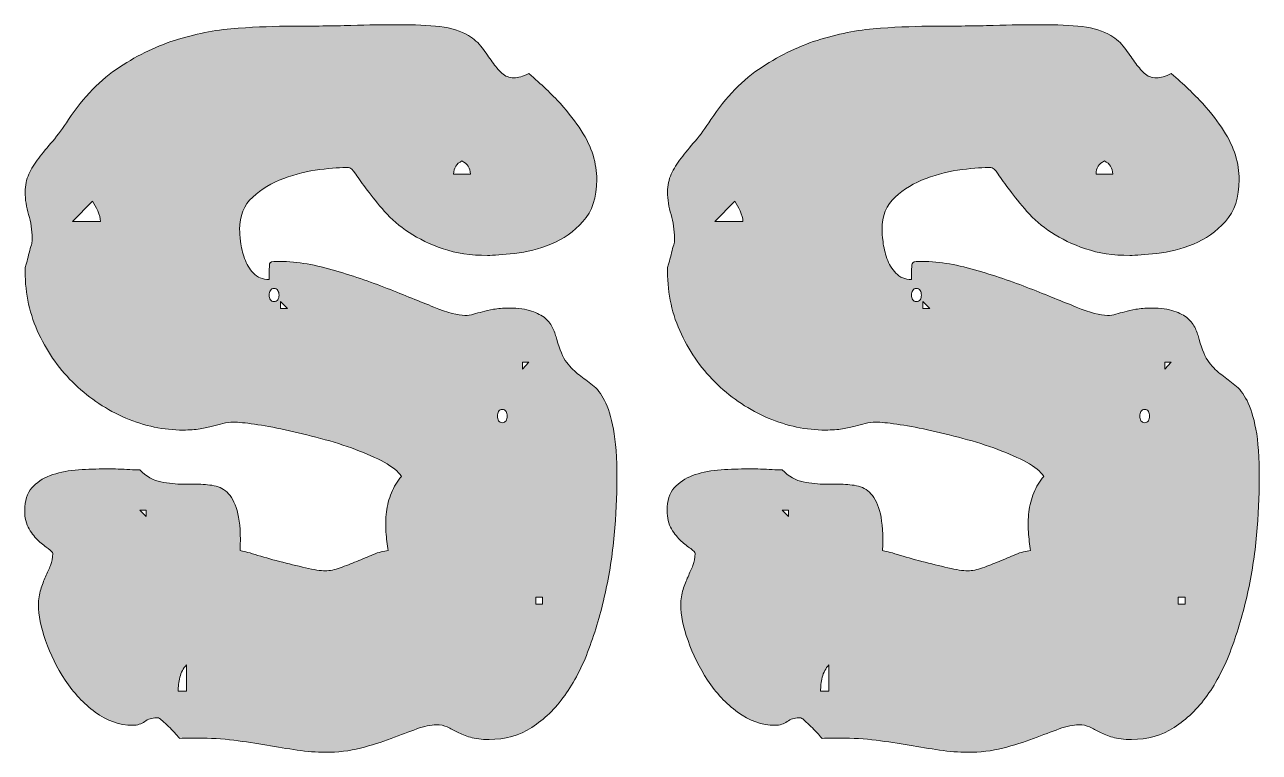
# Model space of a CAD drawing. Header units: inches. Extents: x 219 to 861, y -915 to -163.
# Drawn here: x 532.8 to 860.8, y -594 to -400.7 of the extents above; entities that cross this region are included whole.
import ezdxf

# ---------------------------------------------------------------- set-up
doc = ezdxf.new("R2010")
doc.units = ezdxf.units.IN
doc.header["$MEASUREMENT"] = 0
doc.layers.add('Layer 1', color=7, linetype='Continuous')

# ---------------------------------------------------------------- blocks, each defined once
blk = doc.blocks.new('block 3')
at = {"layer": 'Layer 1', "true_color": 0xffffff}
h = blk.add_hatch(color=7, dxfattribs=at)
h.dxf.hatch_style = 2
edge = h.paths.add_edge_path()
edge.add_spline(control_points=[(612.66, -594.01), (610.31, -594.01), (607.82, -593.81), (605.21, -593.42), (602.6, -593.03), (599.9, -592.59), (597.11, -592.11), (594.32, -591.63), (591.4, -591.2), (588.35, -590.81), (585.3, -590.41), (582.12, -590.22), (578.81, -590.22), (578.03, -590.22), (577.24, -590.22), (576.46, -590.22), (575.67, -590.22), (574.85, -590.26), (573.98, -590.35), (573.8, -590.09), (573.48, -589.7), (573, -589.17), (572.52, -588.65), (572, -588.11), (571.43, -587.54), (570.86, -586.97), (570.32, -586.45), (569.79, -585.97), (569.27, -585.49), (568.88, -585.17), (568.62, -584.99), (568.62, -584.99), (568.36, -584.86), (568.36, -584.86), (568.36, -584.86), (567.83, -584.86), (567.83, -584.86), (566.62, -584.86), (565.57, -585.19), (564.7, -585.84), (563.83, -586.49), (562.78, -586.82), (561.56, -586.82), (557.99, -586.82), (554.65, -585.67), (551.56, -583.36), (548.47, -581.05), (545.81, -578.22), (543.59, -574.86), (541.37, -571.51), (539.63, -568), (538.37, -564.34), (537.1, -560.68), (536.47, -557.55), (536.47, -554.93), (536.47, -553.36), (536.67, -551.97), (537.06, -550.75), (537.45, -549.53), (537.89, -548.4), (538.37, -547.36), (538.84, -546.31), (539.28, -545.31), (539.67, -544.35), (540.06, -543.39), (540.26, -542.35), (540.26, -541.21), (540.26, -540.86), (539.87, -540.43), (539.08, -539.9), (538.3, -539.38), (537.45, -538.71), (536.54, -537.88), (535.62, -537.05), (534.77, -535.98), (533.99, -534.68), (533.2, -533.37), (532.81, -531.72), (532.81, -529.71), (532.81, -527.19), (533.45, -525.2), (534.71, -523.76), (535.97, -522.33), (537.58, -521.24), (539.54, -520.5), (541.5, -519.76), (543.72, -519.28), (546.21, -519.06), (548.69, -518.85), (551.11, -518.73), (553.46, -518.73), (553.89, -518.73), (554.57, -518.73), (555.48, -518.73), (556.4, -518.73), (557.38, -518.76), (558.42, -518.8), (559.47, -518.85), (560.47, -518.89), (561.43, -518.93), (562.39, -518.97), (563.04, -519), (563.39, -519), (565.13, -520.74), (567.01, -521.81), (569.01, -522.2), (571.01, -522.59), (573.02, -522.79), (575.02, -522.79), (575.02, -522.79), (578.29, -522.79), (578.29, -522.79), (580.03, -522.79), (581.65, -522.92), (583.13, -523.18), (584.6, -523.44), (585.89, -524.16), (586.98, -525.33), (588.07, -526.51), (588.9, -528.27), (589.46, -530.63), (590.03, -532.98), (590.22, -536.25), (590.05, -540.43), (590.75, -540.52), (592.08, -540.86), (594.04, -541.47), (596, -542.08), (598.15, -542.69), (600.51, -543.3), (602.86, -543.91), (605.17, -544.48), (607.43, -545), (609.69, -545.52), (611.44, -545.79), (612.66, -545.79), (613.88, -545.79), (615.21, -545.52), (616.64, -545), (618.08, -544.48), (619.54, -543.91), (621.02, -543.3), (622.5, -542.69), (623.96, -542.08), (625.4, -541.47), (626.84, -540.86), (628.17, -540.52), (629.39, -540.43), (629.13, -538.86), (628.93, -537.21), (628.8, -535.46), (628.67, -533.72), (628.71, -531.96), (628.93, -530.17), (629.15, -528.38), (629.58, -526.69), (630.23, -525.07), (630.89, -523.46), (631.78, -522), (632.92, -520.7), (632.04, -519.39), (630.52, -518.15), (628.34, -516.97), (626.16, -515.79), (623.62, -514.66), (620.7, -513.57), (617.77, -512.48), (614.69, -511.51), (611.42, -510.63), (608.15, -509.76), (605.01, -509), (602.01, -508.34), (599.01, -507.69), (596.28, -507.19), (593.84, -506.84), (591.4, -506.5), (589.57, -506.32), (588.35, -506.32), (587.31, -506.32), (586.35, -506.43), (585.48, -506.65), (584.6, -506.87), (583.69, -507.11), (582.73, -507.36), (581.77, -507.63), (580.66, -507.87), (579.4, -508.08), (578.14, -508.3), (576.63, -508.41), (574.89, -508.41), (569.75, -508.41), (564.68, -507.35), (559.67, -505.21), (554.65, -503.07), (550.17, -500.11), (546.21, -496.32), (542.24, -492.53), (539.04, -488.07), (536.6, -482.93), (534.16, -477.79), (532.94, -472.26), (532.94, -466.33), (532.94, -466.33), (532.94, -465.42), (532.94, -465.42), (532.94, -465.24), (533.05, -464.81), (533.27, -464.11), (533.49, -463.41), (533.68, -462.67), (533.86, -461.89), (534.03, -461.11), (534.23, -460.36), (534.45, -459.67), (534.66, -458.97), (534.77, -458.53), (534.77, -458.36), (534.77, -458.36), (534.77, -457.45), (534.77, -457.45), (534.77, -455.27), (534.47, -453.18), (533.86, -451.17), (533.25, -449.17), (532.94, -447.16), (532.94, -445.16), (532.94, -443.42), (533.27, -441.85), (533.92, -440.45), (534.58, -439.06), (535.45, -437.65), (536.54, -436.21), (537.62, -434.77), (538.87, -433.25), (540.26, -431.64), (541.65, -430.02), (543.05, -428.13), (544.44, -425.95), (548.45, -419.94), (552.98, -415.28), (558.03, -411.97), (563.09, -408.66), (568.29, -406.2), (573.65, -404.58), (579.01, -402.97), (584.3, -401.99), (589.53, -401.64), (594.76, -401.3), (599.5, -401.12), (603.77, -401.12), (609.52, -401.12), (614.75, -401.06), (619.45, -400.92), (624.16, -400.79), (628.34, -400.73), (632, -400.73), (636.35, -400.73), (640.06, -400.91), (643.11, -401.25), (646.16, -401.6), (648.68, -402.38), (650.69, -403.61), (652.17, -404.48), (653.39, -405.56), (654.35, -406.87), (655.31, -408.18), (656.2, -409.42), (657.03, -410.59), (657.85, -411.77), (658.7, -412.77), (659.57, -413.6), (660.44, -414.43), (661.54, -414.84), (662.84, -414.84), (663.89, -414.84), (665.2, -414.45), (666.76, -413.67), (670.07, -416.54), (672.86, -419.22), (675.13, -421.7), (677.39, -424.19), (679.24, -426.56), (680.68, -428.83), (682.12, -431.09), (683.17, -433.29), (683.82, -435.42), (684.47, -437.56), (684.79, -439.72), (684.79, -441.89), (684.79, -446.6), (683.58, -450.3), (681.14, -453), (678.69, -455.7), (675.87, -457.7), (672.64, -459.01), (669.42, -460.32), (666.19, -461.15), (662.97, -461.5), (659.75, -461.84), (657.35, -462.02), (655.79, -462.02), (651.34, -462.02), (647.4, -461.43), (643.96, -460.25), (640.52, -459.08), (637.51, -457.64), (634.94, -455.94), (632.37, -454.24), (630.19, -452.37), (628.41, -450.32), (626.62, -448.28), (625.09, -446.4), (623.83, -444.7), (622.57, -443), (621.54, -441.57), (620.76, -440.39), (619.98, -439.22), (619.32, -438.63), (618.8, -438.63), (616.97, -438.63), (614.44, -438.82), (611.22, -439.22), (608, -439.61), (604.8, -440.39), (601.62, -441.57), (598.43, -442.74), (595.69, -444.4), (593.39, -446.53), (591.07, -448.67), (589.92, -451.52), (589.92, -455.09), (589.92, -455.79), (590.01, -456.88), (590.18, -458.36), (590.35, -459.84), (590.7, -461.32), (591.23, -462.8), (591.75, -464.28), (592.54, -465.59), (593.58, -466.72), (594.63, -467.86), (596.02, -468.42), (597.76, -468.42), (597.76, -466.07), (597.81, -464.68), (597.89, -464.24), (597.98, -463.8), (598.59, -463.59), (599.72, -463.59), (604.42, -463.59), (609.35, -464.33), (614.49, -465.81), (619.63, -467.29), (624.51, -468.95), (629.13, -470.77), (633.74, -472.61), (637.88, -474.26), (641.54, -475.74), (645.2, -477.22), (647.95, -477.96), (649.77, -477.96), (650.56, -477.96), (651.32, -477.85), (652.06, -477.64), (652.8, -477.42), (653.58, -477.2), (654.42, -476.98), (655.24, -476.77), (656.22, -476.55), (657.35, -476.33), (658.49, -476.11), (659.88, -476), (661.54, -476), (663.97, -476), (665.96, -476.26), (667.48, -476.79), (669, -477.31), (670.23, -477.96), (671.14, -478.75), (672.05, -479.53), (672.73, -480.42), (673.17, -481.42), (673.6, -482.43), (673.95, -483.41), (674.21, -484.36), (674.91, -487.07), (675.78, -489.09), (676.82, -490.44), (677.87, -491.79), (678.98, -492.91), (680.16, -493.77), (681.33, -494.65), (682.51, -495.54), (683.69, -496.45), (684.86, -497.37), (685.93, -498.74), (686.89, -500.57), (687.84, -502.4), (688.63, -504.93), (689.24, -508.15), (689.85, -511.37), (690.15, -515.77), (690.15, -521.35), (690.15, -526.05), (689.91, -531.04), (689.44, -536.31), (688.96, -541.58), (688.15, -546.76), (687.01, -551.86), (685.88, -556.96), (684.44, -561.86), (682.7, -566.56), (680.96, -571.27), (678.83, -575.39), (676.3, -578.91), (673.77, -582.44), (670.85, -585.27), (667.54, -587.41), (664.24, -589.54), (660.44, -590.61), (656.17, -590.61), (654.17, -590.61), (652.51, -590.41), (651.21, -590.02), (649.9, -589.63), (648.77, -589.17), (647.81, -588.65), (646.85, -588.13), (645.94, -587.67), (645.07, -587.28), (644.19, -586.89), (643.24, -586.69), (642.2, -586.69), (640.71, -586.69), (638.97, -587.06), (636.97, -587.8), (634.96, -588.54), (632.69, -589.39), (630.17, -590.35), (627.65, -591.3), (624.92, -592.16), (622.01, -592.9), (619.08, -593.64), (615.97, -594.01), (612.66, -594.01)], knot_values=[0, 0, 0, 0, 1, 1, 1, 2, 2, 2, 3, 3, 3, 4, 4, 4, 5, 5, 5, 6, 6, 6, 7, 7, 7, 8, 8, 8, 9, 9, 9, 10, 10, 10, 11, 11, 11, 12, 12, 12, 13, 13, 13, 14, 14, 14, 15, 15, 15, 16, 16, 16, 17, 17, 17, 18, 18, 18, 19, 19, 19, 20, 20, 20, 21, 21, 21, 22, 22, 22, 23, 23, 23, 24, 24, 24, 25, 25, 25, 26, 26, 26, 27, 27, 27, 28, 28, 28, 29, 29, 29, 30, 30, 30, 31, 31, 31, 32, 32, 32, 33, 33, 33, 34, 34, 34, 35, 35, 35, 36, 36, 36, 37, 37, 37, 38, 38, 38, 39, 39, 39, 40, 40, 40, 41, 41, 41, 42, 42, 42, 43, 43, 43, 44, 44, 44, 45, 45, 45, 46, 46, 46, 47, 47, 47, 48, 48, 48, 49, 49, 49, 50, 50, 50, 51, 51, 51, 52, 52, 52, 53, 53, 53, 54, 54, 54, 55, 55, 55, 56, 56, 56, 57, 57, 57, 58, 58, 58, 59, 59, 59, 60, 60, 60, 61, 61, 61, 62, 62, 62, 63, 63, 63, 64, 64, 64, 65, 65, 65, 66, 66, 66, 67, 67, 67, 68, 68, 68, 69, 69, 69, 70, 70, 70, 71, 71, 71, 72, 72, 72, 73, 73, 73, 74, 74, 74, 75, 75, 75, 76, 76, 76, 77, 77, 77, 78, 78, 78, 79, 79, 79, 80, 80, 80, 81, 81, 81, 82, 82, 82, 83, 83, 83, 84, 84, 84, 85, 85, 85, 86, 86, 86, 87, 87, 87, 88, 88, 88, 89, 89, 89, 90, 90, 90, 91, 91, 91, 92, 92, 92, 93, 93, 93, 94, 94, 94, 95, 95, 95, 96, 96, 96, 97, 97, 97, 98, 98, 98, 99, 99, 99, 100, 100, 100, 101, 101, 101, 102, 102, 102, 103, 103, 103, 104, 104, 104, 105, 105, 105, 106, 106, 106, 107, 107, 107, 108, 108, 108, 109, 109, 109, 110, 110, 110, 111, 111, 111, 112, 112, 112, 113, 113, 113, 114, 114, 114, 115, 115, 115, 116, 116, 116, 117, 117, 117, 118, 118, 118, 119, 119, 119, 120, 120, 120, 121, 121, 121, 122, 122, 122, 123, 123, 123, 124, 124, 124, 125, 125, 125, 126, 126, 126, 127, 127, 127, 128, 128, 128, 129, 129, 129, 130, 130, 130, 131, 131, 131, 132, 132, 132, 133, 133, 133, 134, 134, 134, 135, 135, 135, 136, 136, 136, 137, 137, 137, 138, 138, 138, 139, 139, 139, 140, 140, 140, 141, 141, 141, 142, 142, 142, 143, 143, 143, 144, 144, 144, 145, 145, 145, 146, 146, 146, 147, 147, 147, 148, 148, 148, 148], degree=3, periodic=1)
edge = h.paths.add_edge_path()
edge.add_spline(control_points=[(552.94, -453), (552.94, -452.13), (552.7, -451.19), (552.22, -450.19), (551.74, -449.19), (551.28, -448.34), (550.85, -447.64), (550.85, -447.64), (545.49, -453), (545.49, -453), (545.49, -453), (552.94, -453), (552.94, -453)], knot_values=[0, 0, 0, 0, 1, 1, 1, 2, 2, 2, 3, 3, 3, 4, 4, 4, 4], degree=3, periodic=1)
h.paths.add_polyline_path([(565.09, -531.41), (565.09, -529.71), (563.39, -529.71)])
edge = h.paths.add_edge_path()
edge.add_spline(control_points=[(575.81, -570.75), (574.94, -571.71), (574.35, -572.82), (574.04, -574.08), (573.74, -575.34), (573.58, -576.58), (573.58, -577.8), (573.58, -577.8), (575.81, -577.8), (575.81, -577.8), (575.81, -577.8), (575.81, -570.75), (575.81, -570.75)], knot_values=[0, 0, 0, 0, 1, 1, 1, 2, 2, 2, 3, 3, 3, 4, 4, 4, 4], degree=3, periodic=1)
edge = h.paths.add_edge_path()
edge.add_spline(control_points=[(599.07, -474.3), (599.5, -474.3), (599.83, -474.13), (600.05, -473.78), (600.27, -473.43), (600.38, -473.02), (600.38, -472.54), (600.38, -472.06), (600.27, -471.65), (600.05, -471.3), (599.83, -470.95), (599.5, -470.77), (599.07, -470.77), (598.63, -470.77), (598.3, -470.95), (598.09, -471.3), (597.87, -471.65), (597.76, -472.06), (597.76, -472.54), (597.76, -473.02), (597.87, -473.43), (598.09, -473.78), (598.3, -474.13), (598.63, -474.3), (599.07, -474.3)], knot_values=[0, 0, 0, 0, 1, 1, 1, 2, 2, 2, 3, 3, 3, 4, 4, 4, 5, 5, 5, 6, 6, 6, 7, 7, 7, 8, 8, 8, 8], degree=3, periodic=1)
h.paths.add_polyline_path([(600.76, -476.13), (602.6, -476.13), (600.76, -474.3)])
edge = h.paths.add_edge_path()
edge.add_spline(control_points=[(648.99, -436.93), (647.51, -437.63), (646.76, -438.8), (646.76, -440.45), (646.76, -440.45), (651.21, -440.45), (651.21, -440.45), (651.21, -438.8), (650.47, -437.63), (648.99, -436.93)], knot_values=[0, 0, 0, 0, 1, 1, 1, 2, 2, 2, 3, 3, 3, 3], degree=3, periodic=1)
edge = h.paths.add_edge_path()
edge.add_spline(control_points=[(659.7, -502.92), (659.27, -502.92), (658.94, -503.1), (658.73, -503.45), (658.5, -503.79), (658.4, -504.21), (658.4, -504.69), (658.4, -505.16), (658.5, -505.58), (658.73, -505.93), (658.94, -506.28), (659.27, -506.45), (659.7, -506.45), (660.14, -506.45), (660.47, -506.28), (660.69, -505.93), (660.9, -505.58), (661.01, -505.16), (661.01, -504.69), (661.01, -504.21), (660.9, -503.79), (660.69, -503.45), (660.47, -503.1), (660.14, -502.92), (659.7, -502.92)], knot_values=[0, 0, 0, 0, 1, 1, 1, 2, 2, 2, 3, 3, 3, 4, 4, 4, 5, 5, 5, 6, 6, 6, 7, 7, 7, 8, 8, 8, 8], degree=3, periodic=1)
h.paths.add_polyline_path([(666.76, -490.38), (665.06, -490.38), (665.06, -492.2)])
h.paths.add_polyline_path([(670.42, -552.84), (668.59, -552.84), (668.59, -554.67), (670.42, -554.67)])
h = blk.add_hatch(color=7, dxfattribs=at)
h.dxf.hatch_style = 2
edge = h.paths.add_edge_path()
edge.add_spline(control_points=[(783.33, -594.01), (780.98, -594.01), (778.5, -593.81), (775.88, -593.42), (773.27, -593.03), (770.57, -592.59), (767.78, -592.11), (764.99, -591.63), (762.07, -591.2), (759.02, -590.81), (755.97, -590.41), (752.79, -590.22), (749.48, -590.22), (748.7, -590.22), (747.92, -590.22), (747.13, -590.22), (746.35, -590.22), (745.52, -590.26), (744.65, -590.35), (744.47, -590.09), (744.15, -589.7), (743.67, -589.17), (743.19, -588.65), (742.66, -588.11), (742.1, -587.54), (741.53, -586.97), (740.99, -586.45), (740.47, -585.97), (739.95, -585.49), (739.55, -585.17), (739.29, -584.99), (739.29, -584.99), (739.03, -584.86), (739.03, -584.86), (739.03, -584.86), (738.51, -584.86), (738.51, -584.86), (737.28, -584.86), (736.24, -585.19), (735.37, -585.84), (734.5, -586.49), (733.45, -586.82), (732.23, -586.82), (728.66, -586.82), (725.33, -585.67), (722.23, -583.36), (719.14, -581.05), (716.48, -578.22), (714.26, -574.86), (712.04, -571.51), (710.3, -568), (709.04, -564.34), (707.78, -560.68), (707.14, -557.55), (707.14, -554.93), (707.14, -553.36), (707.34, -551.97), (707.73, -550.75), (708.12, -549.53), (708.56, -548.4), (709.04, -547.36), (709.52, -546.31), (709.95, -545.31), (710.35, -544.35), (710.73, -543.39), (710.93, -542.35), (710.93, -541.21), (710.93, -540.86), (710.54, -540.43), (709.76, -539.9), (708.98, -539.38), (708.12, -538.71), (707.21, -537.88), (706.29, -537.05), (705.45, -535.98), (704.66, -534.68), (703.88, -533.37), (703.48, -531.72), (703.48, -529.71), (703.48, -527.19), (704.12, -525.2), (705.38, -523.76), (706.64, -522.33), (708.26, -521.24), (710.21, -520.5), (712.17, -519.76), (714.39, -519.28), (716.88, -519.06), (719.36, -518.85), (721.78, -518.73), (724.13, -518.73), (724.57, -518.73), (725.24, -518.73), (726.16, -518.73), (727.07, -518.73), (728.05, -518.76), (729.1, -518.8), (730.14, -518.85), (731.15, -518.89), (732.1, -518.93), (733.06, -518.97), (733.72, -519), (734.07, -519), (735.81, -520.74), (737.68, -521.81), (739.68, -522.2), (741.69, -522.59), (743.69, -522.79), (745.7, -522.79), (745.7, -522.79), (748.96, -522.79), (748.96, -522.79), (750.7, -522.79), (752.31, -522.92), (753.79, -523.18), (755.28, -523.44), (756.56, -524.16), (757.65, -525.33), (758.74, -526.51), (759.57, -528.27), (760.14, -530.63), (760.7, -532.98), (760.9, -536.25), (760.73, -540.43), (761.42, -540.52), (762.75, -540.86), (764.71, -541.47), (766.67, -542.08), (768.82, -542.69), (771.18, -543.3), (773.53, -543.91), (775.84, -544.48), (778.1, -545), (780.37, -545.52), (782.11, -545.79), (783.33, -545.79), (784.55, -545.79), (785.88, -545.52), (787.32, -545), (788.76, -544.48), (790.21, -543.91), (791.7, -543.3), (793.17, -542.69), (794.64, -542.08), (796.07, -541.47), (797.51, -540.86), (798.84, -540.52), (800.06, -540.43), (799.79, -538.86), (799.6, -537.21), (799.47, -535.46), (799.34, -533.72), (799.38, -531.96), (799.6, -530.17), (799.82, -528.38), (800.26, -526.69), (800.91, -525.07), (801.56, -523.46), (802.45, -522), (803.59, -520.7), (802.72, -519.39), (801.19, -518.15), (799.01, -516.97), (796.83, -515.79), (794.28, -514.66), (791.37, -513.57), (788.45, -512.48), (785.36, -511.51), (782.09, -510.63), (778.82, -509.76), (775.69, -509), (772.68, -508.34), (769.67, -507.69), (766.95, -507.19), (764.51, -506.84), (762.07, -506.5), (760.24, -506.32), (759.02, -506.32), (757.98, -506.32), (757.02, -506.43), (756.15, -506.65), (755.28, -506.87), (754.36, -507.11), (753.41, -507.36), (752.44, -507.63), (751.33, -507.87), (750.07, -508.08), (748.81, -508.3), (747.31, -508.41), (745.57, -508.41), (740.42, -508.41), (735.35, -507.35), (730.34, -505.21), (725.33, -503.07), (720.84, -500.11), (716.88, -496.32), (712.91, -492.53), (709.71, -488.07), (707.27, -482.93), (704.84, -477.79), (703.61, -472.26), (703.61, -466.33), (703.61, -466.33), (703.61, -465.42), (703.61, -465.42), (703.61, -465.24), (703.72, -464.81), (703.94, -464.11), (704.16, -463.41), (704.36, -462.67), (704.53, -461.89), (704.71, -461.11), (704.9, -460.36), (705.12, -459.67), (705.33, -458.97), (705.45, -458.53), (705.45, -458.36), (705.45, -458.36), (705.45, -457.45), (705.45, -457.45), (705.45, -455.27), (705.14, -453.18), (704.53, -451.17), (703.92, -449.17), (703.61, -447.16), (703.61, -445.16), (703.61, -443.42), (703.94, -441.85), (704.6, -440.45), (705.25, -439.06), (706.12, -437.65), (707.21, -436.21), (708.3, -434.77), (709.54, -433.25), (710.93, -431.64), (712.33, -430.02), (713.72, -428.13), (715.11, -425.95), (719.12, -419.94), (723.65, -415.28), (728.7, -411.97), (733.76, -408.66), (738.96, -406.2), (744.32, -404.58), (749.68, -402.97), (754.98, -401.99), (760.2, -401.64), (765.43, -401.3), (770.17, -401.12), (774.45, -401.12), (780.2, -401.12), (785.42, -401.06), (790.13, -400.92), (794.83, -400.79), (799.01, -400.73), (802.67, -400.73), (807.03, -400.73), (810.73, -400.91), (813.78, -401.25), (816.83, -401.6), (819.35, -402.38), (821.36, -403.61), (822.84, -404.48), (824.06, -405.56), (825.02, -406.87), (825.97, -408.18), (826.87, -409.42), (827.7, -410.59), (828.53, -411.77), (829.37, -412.77), (830.25, -413.6), (831.12, -414.43), (832.2, -414.84), (833.51, -414.84), (834.56, -414.84), (835.86, -414.45), (837.43, -413.67), (840.74, -416.54), (843.53, -419.22), (845.79, -421.7), (848.06, -424.19), (849.92, -426.56), (851.35, -428.83), (852.79, -431.09), (853.83, -433.29), (854.48, -435.42), (855.14, -437.56), (855.47, -439.72), (855.47, -441.89), (855.47, -446.6), (854.24, -450.3), (851.81, -453), (849.37, -455.7), (846.53, -457.7), (843.32, -459.01), (840.09, -460.32), (836.87, -461.15), (833.64, -461.5), (830.42, -461.84), (828.02, -462.02), (826.45, -462.02), (822.01, -462.02), (818.07, -461.43), (814.63, -460.25), (811.18, -459.08), (808.18, -457.64), (805.61, -455.94), (803.04, -454.24), (800.86, -452.37), (799.08, -450.32), (797.29, -448.28), (795.77, -446.4), (794.51, -444.7), (793.24, -443), (792.22, -441.57), (791.43, -440.39), (790.65, -439.22), (790, -438.63), (789.48, -438.63), (787.64, -438.63), (785.12, -438.82), (781.89, -439.22), (778.67, -439.61), (775.47, -440.39), (772.29, -441.57), (769.11, -442.74), (766.36, -444.4), (764.05, -446.53), (761.75, -448.67), (760.59, -451.52), (760.59, -455.09), (760.59, -455.79), (760.68, -456.88), (760.85, -458.36), (761.03, -459.84), (761.38, -461.32), (761.9, -462.8), (762.42, -464.28), (763.2, -465.59), (764.25, -466.72), (765.29, -467.86), (766.69, -468.42), (768.43, -468.42), (768.43, -466.07), (768.47, -464.68), (768.57, -464.24), (768.65, -463.8), (769.26, -463.59), (770.39, -463.59), (775.1, -463.59), (780.02, -464.33), (785.16, -465.81), (790.3, -467.29), (795.18, -468.95), (799.79, -470.77), (804.41, -472.61), (808.55, -474.26), (812.21, -475.74), (815.87, -477.22), (818.61, -477.96), (820.45, -477.96), (821.23, -477.96), (821.99, -477.85), (822.73, -477.64), (823.47, -477.42), (824.25, -477.2), (825.08, -476.98), (825.91, -476.77), (826.89, -476.55), (828.02, -476.33), (829.15, -476.11), (830.55, -476), (832.2, -476), (834.65, -476), (836.63, -476.26), (838.15, -476.79), (839.68, -477.31), (840.89, -477.96), (841.81, -478.75), (842.73, -479.53), (843.4, -480.42), (843.84, -481.42), (844.27, -482.43), (844.62, -483.41), (844.88, -484.36), (845.58, -487.07), (846.45, -489.09), (847.5, -490.44), (848.54, -491.79), (849.65, -492.91), (850.83, -493.77), (852.01, -494.65), (853.18, -495.54), (854.36, -496.45), (855.53, -497.37), (856.6, -498.74), (857.56, -500.57), (858.51, -502.4), (859.3, -504.93), (859.91, -508.15), (860.52, -511.37), (860.82, -515.77), (860.82, -521.35), (860.82, -526.05), (860.58, -531.04), (860.11, -536.31), (859.63, -541.58), (858.82, -546.76), (857.69, -551.86), (856.56, -556.96), (855.12, -561.86), (853.38, -566.56), (851.63, -571.27), (849.5, -575.39), (846.98, -578.91), (844.44, -582.44), (841.53, -585.27), (838.22, -587.41), (834.9, -589.54), (831.12, -590.61), (826.85, -590.61), (824.84, -590.61), (823.19, -590.41), (821.88, -590.02), (820.57, -589.63), (819.44, -589.17), (818.48, -588.65), (817.52, -588.13), (816.61, -587.67), (815.74, -587.28), (814.87, -586.89), (813.91, -586.69), (812.86, -586.69), (811.38, -586.69), (809.64, -587.06), (807.64, -587.8), (805.63, -588.54), (803.37, -589.39), (800.84, -590.35), (798.31, -591.3), (795.59, -592.16), (792.67, -592.9), (789.75, -593.64), (786.64, -594.01), (783.33, -594.01)], knot_values=[0, 0, 0, 0, 1, 1, 1, 2, 2, 2, 3, 3, 3, 4, 4, 4, 5, 5, 5, 6, 6, 6, 7, 7, 7, 8, 8, 8, 9, 9, 9, 10, 10, 10, 11, 11, 11, 12, 12, 12, 13, 13, 13, 14, 14, 14, 15, 15, 15, 16, 16, 16, 17, 17, 17, 18, 18, 18, 19, 19, 19, 20, 20, 20, 21, 21, 21, 22, 22, 22, 23, 23, 23, 24, 24, 24, 25, 25, 25, 26, 26, 26, 27, 27, 27, 28, 28, 28, 29, 29, 29, 30, 30, 30, 31, 31, 31, 32, 32, 32, 33, 33, 33, 34, 34, 34, 35, 35, 35, 36, 36, 36, 37, 37, 37, 38, 38, 38, 39, 39, 39, 40, 40, 40, 41, 41, 41, 42, 42, 42, 43, 43, 43, 44, 44, 44, 45, 45, 45, 46, 46, 46, 47, 47, 47, 48, 48, 48, 49, 49, 49, 50, 50, 50, 51, 51, 51, 52, 52, 52, 53, 53, 53, 54, 54, 54, 55, 55, 55, 56, 56, 56, 57, 57, 57, 58, 58, 58, 59, 59, 59, 60, 60, 60, 61, 61, 61, 62, 62, 62, 63, 63, 63, 64, 64, 64, 65, 65, 65, 66, 66, 66, 67, 67, 67, 68, 68, 68, 69, 69, 69, 70, 70, 70, 71, 71, 71, 72, 72, 72, 73, 73, 73, 74, 74, 74, 75, 75, 75, 76, 76, 76, 77, 77, 77, 78, 78, 78, 79, 79, 79, 80, 80, 80, 81, 81, 81, 82, 82, 82, 83, 83, 83, 84, 84, 84, 85, 85, 85, 86, 86, 86, 87, 87, 87, 88, 88, 88, 89, 89, 89, 90, 90, 90, 91, 91, 91, 92, 92, 92, 93, 93, 93, 94, 94, 94, 95, 95, 95, 96, 96, 96, 97, 97, 97, 98, 98, 98, 99, 99, 99, 100, 100, 100, 101, 101, 101, 102, 102, 102, 103, 103, 103, 104, 104, 104, 105, 105, 105, 106, 106, 106, 107, 107, 107, 108, 108, 108, 109, 109, 109, 110, 110, 110, 111, 111, 111, 112, 112, 112, 113, 113, 113, 114, 114, 114, 115, 115, 115, 116, 116, 116, 117, 117, 117, 118, 118, 118, 119, 119, 119, 120, 120, 120, 121, 121, 121, 122, 122, 122, 123, 123, 123, 124, 124, 124, 125, 125, 125, 126, 126, 126, 127, 127, 127, 128, 128, 128, 129, 129, 129, 130, 130, 130, 131, 131, 131, 132, 132, 132, 133, 133, 133, 134, 134, 134, 135, 135, 135, 136, 136, 136, 137, 137, 137, 138, 138, 138, 139, 139, 139, 140, 140, 140, 141, 141, 141, 142, 142, 142, 143, 143, 143, 144, 144, 144, 145, 145, 145, 146, 146, 146, 147, 147, 147, 148, 148, 148, 148], degree=3, periodic=1)
edge = h.paths.add_edge_path()
edge.add_spline(control_points=[(723.61, -453), (723.61, -452.13), (723.37, -451.19), (722.89, -450.19), (722.41, -449.19), (721.95, -448.34), (721.52, -447.64), (721.52, -447.64), (716.16, -453), (716.16, -453), (716.16, -453), (723.61, -453), (723.61, -453)], knot_values=[0, 0, 0, 0, 1, 1, 1, 2, 2, 2, 3, 3, 3, 4, 4, 4, 4], degree=3, periodic=1)
h.paths.add_polyline_path([(735.76, -531.41), (735.76, -529.71), (734.07, -529.71)])
edge = h.paths.add_edge_path()
edge.add_spline(control_points=[(746.48, -570.75), (745.6, -571.71), (745.02, -572.82), (744.71, -574.08), (744.41, -575.34), (744.26, -576.58), (744.26, -577.8), (744.26, -577.8), (746.48, -577.8), (746.48, -577.8), (746.48, -577.8), (746.48, -570.75), (746.48, -570.75)], knot_values=[0, 0, 0, 0, 1, 1, 1, 2, 2, 2, 3, 3, 3, 4, 4, 4, 4], degree=3, periodic=1)
edge = h.paths.add_edge_path()
edge.add_spline(control_points=[(769.74, -474.3), (770.17, -474.3), (770.5, -474.13), (770.72, -473.78), (770.93, -473.43), (771.04, -473.02), (771.04, -472.54), (771.04, -472.06), (770.93, -471.65), (770.72, -471.3), (770.5, -470.95), (770.17, -470.77), (769.74, -470.77), (769.3, -470.77), (768.98, -470.95), (768.76, -471.3), (768.54, -471.65), (768.43, -472.06), (768.43, -472.54), (768.43, -473.02), (768.54, -473.43), (768.76, -473.78), (768.98, -474.13), (769.3, -474.3), (769.74, -474.3)], knot_values=[0, 0, 0, 0, 1, 1, 1, 2, 2, 2, 3, 3, 3, 4, 4, 4, 5, 5, 5, 6, 6, 6, 7, 7, 7, 8, 8, 8, 8], degree=3, periodic=1)
h.paths.add_polyline_path([(771.44, -476.13), (773.27, -476.13), (771.44, -474.3)])
edge = h.paths.add_edge_path()
edge.add_spline(control_points=[(819.66, -436.93), (818.18, -437.63), (817.44, -438.8), (817.44, -440.45), (817.44, -440.45), (821.88, -440.45), (821.88, -440.45), (821.88, -438.8), (821.14, -437.63), (819.66, -436.93)], knot_values=[0, 0, 0, 0, 1, 1, 1, 2, 2, 2, 3, 3, 3, 3], degree=3, periodic=1)
edge = h.paths.add_edge_path()
edge.add_spline(control_points=[(830.38, -502.92), (829.94, -502.92), (829.61, -503.1), (829.39, -503.45), (829.18, -503.79), (829.07, -504.21), (829.07, -504.69), (829.07, -505.16), (829.18, -505.58), (829.39, -505.93), (829.61, -506.28), (829.94, -506.45), (830.38, -506.45), (830.81, -506.45), (831.14, -506.28), (831.36, -505.93), (831.57, -505.58), (831.68, -505.16), (831.68, -504.69), (831.68, -504.21), (831.57, -503.79), (831.36, -503.45), (831.14, -503.1), (830.81, -502.92), (830.38, -502.92)], knot_values=[0, 0, 0, 0, 1, 1, 1, 2, 2, 2, 3, 3, 3, 4, 4, 4, 5, 5, 5, 6, 6, 6, 7, 7, 7, 8, 8, 8, 8], degree=3, periodic=1)
h.paths.add_polyline_path([(837.43, -490.38), (835.73, -490.38), (835.73, -492.2)])
h.paths.add_polyline_path([(841.09, -552.84), (839.26, -552.84), (839.26, -554.67), (841.09, -554.67)])
at = {"layer": 'Layer 1', "lineweight": 0}
for points in [[(600.76, -476.13), (602.6, -476.13), (600.76, -474.3), (600.76, -476.13)], [(771.44, -476.13), (773.27, -476.13), (771.44, -474.3), (771.44, -476.13)], [(666.76, -490.38), (665.06, -490.38), (665.06, -492.2), (666.76, -490.38)], [(837.43, -490.38), (835.73, -490.38), (835.73, -492.2), (837.43, -490.38)], [(565.09, -531.41), (565.09, -529.71), (563.39, -529.71), (565.09, -531.41)], [(735.76, -531.41), (735.76, -529.71), (734.07, -529.71), (735.76, -531.41)], [(670.42, -552.84), (668.59, -552.84), (668.59, -554.67), (670.42, -554.67), (670.42, -552.84)], [(841.09, -552.84), (839.26, -552.84), (839.26, -554.67), (841.09, -554.67), (841.09, -552.84)]]:
    blk.add_lwpolyline(points, dxfattribs=at)
for points, knots in [([(612.66, -594.01), (610.31, -594.01), (607.82, -593.81), (605.21, -593.42), (602.6, -593.03), (599.9, -592.59), (597.11, -592.11), (594.32, -591.63), (591.4, -591.2), (588.35, -590.81), (585.3, -590.41), (582.12, -590.22), (578.81, -590.22), (578.03, -590.22), (577.24, -590.22), (576.46, -590.22), (575.67, -590.22), (574.85, -590.26), (573.98, -590.35), (573.8, -590.09), (573.48, -589.7), (573, -589.17), (572.52, -588.65), (572, -588.11), (571.43, -587.54), (570.86, -586.97), (570.32, -586.45), (569.79, -585.97), (569.27, -585.49), (568.88, -585.17), (568.62, -584.99), (568.62, -584.99), (568.36, -584.86), (568.36, -584.86), (568.36, -584.86), (567.83, -584.86), (567.83, -584.86), (566.62, -584.86), (565.57, -585.19), (564.7, -585.84), (563.83, -586.49), (562.78, -586.82), (561.56, -586.82), (557.99, -586.82), (554.65, -585.67), (551.56, -583.36), (548.47, -581.05), (545.81, -578.22), (543.59, -574.86), (541.37, -571.51), (539.63, -568), (538.37, -564.34), (537.1, -560.68), (536.47, -557.55), (536.47, -554.93), (536.47, -553.36), (536.67, -551.97), (537.06, -550.75), (537.45, -549.53), (537.89, -548.4), (538.37, -547.36), (538.84, -546.31), (539.28, -545.31), (539.67, -544.35), (540.06, -543.39), (540.26, -542.35), (540.26, -541.21), (540.26, -540.86), (539.87, -540.43), (539.08, -539.9), (538.3, -539.38), (537.45, -538.71), (536.54, -537.88), (535.62, -537.05), (534.77, -535.98), (533.99, -534.68), (533.2, -533.37), (532.81, -531.72), (532.81, -529.71), (532.81, -527.19), (533.45, -525.2), (534.71, -523.76), (535.97, -522.33), (537.58, -521.24), (539.54, -520.5), (541.5, -519.76), (543.72, -519.28), (546.21, -519.06), (548.69, -518.85), (551.11, -518.73), (553.46, -518.73), (553.89, -518.73), (554.57, -518.73), (555.48, -518.73), (556.4, -518.73), (557.38, -518.76), (558.42, -518.8), (559.47, -518.85), (560.47, -518.89), (561.43, -518.93), (562.39, -518.97), (563.04, -519), (563.39, -519), (565.13, -520.74), (567.01, -521.81), (569.01, -522.2), (571.01, -522.59), (573.02, -522.79), (575.02, -522.79), (575.02, -522.79), (578.29, -522.79), (578.29, -522.79), (580.03, -522.79), (581.65, -522.92), (583.13, -523.18), (584.6, -523.44), (585.89, -524.16), (586.98, -525.33), (588.07, -526.51), (588.9, -528.27), (589.46, -530.63), (590.03, -532.98), (590.22, -536.25), (590.05, -540.43), (590.75, -540.52), (592.08, -540.86), (594.04, -541.47), (596, -542.08), (598.15, -542.69), (600.51, -543.3), (602.86, -543.91), (605.17, -544.48), (607.43, -545), (609.69, -545.52), (611.44, -545.79), (612.66, -545.79), (613.88, -545.79), (615.21, -545.52), (616.64, -545), (618.08, -544.48), (619.54, -543.91), (621.02, -543.3), (622.5, -542.69), (623.96, -542.08), (625.4, -541.47), (626.84, -540.86), (628.17, -540.52), (629.39, -540.43), (629.13, -538.86), (628.93, -537.21), (628.8, -535.46), (628.67, -533.72), (628.71, -531.96), (628.93, -530.17), (629.15, -528.38), (629.58, -526.69), (630.23, -525.07), (630.89, -523.46), (631.78, -522), (632.92, -520.7), (632.04, -519.39), (630.52, -518.15), (628.34, -516.97), (626.16, -515.79), (623.62, -514.66), (620.7, -513.57), (617.77, -512.48), (614.69, -511.51), (611.42, -510.63), (608.15, -509.76), (605.01, -509), (602.01, -508.34), (599.01, -507.69), (596.28, -507.19), (593.84, -506.84), (591.4, -506.5), (589.57, -506.32), (588.35, -506.32), (587.31, -506.32), (586.35, -506.43), (585.48, -506.65), (584.6, -506.87), (583.69, -507.11), (582.73, -507.36), (581.77, -507.63), (580.66, -507.87), (579.4, -508.08), (578.14, -508.3), (576.63, -508.41), (574.89, -508.41), (569.75, -508.41), (564.68, -507.35), (559.67, -505.21), (554.65, -503.07), (550.17, -500.11), (546.21, -496.32), (542.24, -492.53), (539.04, -488.07), (536.6, -482.93), (534.16, -477.79), (532.94, -472.26), (532.94, -466.33), (532.94, -466.33), (532.94, -465.42), (532.94, -465.42), (532.94, -465.24), (533.05, -464.81), (533.27, -464.11), (533.49, -463.41), (533.68, -462.67), (533.86, -461.89), (534.03, -461.11), (534.23, -460.36), (534.45, -459.67), (534.66, -458.97), (534.77, -458.53), (534.77, -458.36), (534.77, -458.36), (534.77, -457.45), (534.77, -457.45), (534.77, -455.27), (534.47, -453.18), (533.86, -451.17), (533.25, -449.17), (532.94, -447.16), (532.94, -445.16), (532.94, -443.42), (533.27, -441.85), (533.92, -440.45), (534.58, -439.06), (535.45, -437.65), (536.54, -436.21), (537.62, -434.77), (538.87, -433.25), (540.26, -431.64), (541.65, -430.02), (543.05, -428.13), (544.44, -425.95), (548.45, -419.94), (552.98, -415.28), (558.03, -411.97), (563.09, -408.66), (568.29, -406.2), (573.65, -404.58), (579.01, -402.97), (584.3, -401.99), (589.53, -401.64), (594.76, -401.3), (599.5, -401.12), (603.77, -401.12), (609.52, -401.12), (614.75, -401.06), (619.45, -400.92), (624.16, -400.79), (628.34, -400.73), (632, -400.73), (636.35, -400.73), (640.06, -400.91), (643.11, -401.25), (646.16, -401.6), (648.68, -402.38), (650.69, -403.61), (652.17, -404.48), (653.39, -405.56), (654.35, -406.87), (655.31, -408.18), (656.2, -409.42), (657.03, -410.59), (657.85, -411.77), (658.7, -412.77), (659.57, -413.6), (660.44, -414.43), (661.54, -414.84), (662.84, -414.84), (663.89, -414.84), (665.2, -414.45), (666.76, -413.67), (670.07, -416.54), (672.86, -419.22), (675.13, -421.7), (677.39, -424.19), (679.24, -426.56), (680.68, -428.83), (682.12, -431.09), (683.17, -433.29), (683.82, -435.42), (684.47, -437.56), (684.79, -439.72), (684.79, -441.89), (684.79, -446.6), (683.58, -450.3), (681.14, -453), (678.69, -455.7), (675.87, -457.7), (672.64, -459.01), (669.42, -460.32), (666.19, -461.15), (662.97, -461.5), (659.75, -461.84), (657.35, -462.02), (655.79, -462.02), (651.34, -462.02), (647.4, -461.43), (643.96, -460.25), (640.52, -459.08), (637.51, -457.64), (634.94, -455.94), (632.37, -454.24), (630.19, -452.37), (628.41, -450.32), (626.62, -448.28), (625.09, -446.4), (623.83, -444.7), (622.57, -443), (621.54, -441.57), (620.76, -440.39), (619.98, -439.22), (619.32, -438.63), (618.8, -438.63), (616.97, -438.63), (614.44, -438.82), (611.22, -439.22), (608, -439.61), (604.8, -440.39), (601.62, -441.57), (598.43, -442.74), (595.69, -444.4), (593.39, -446.53), (591.07, -448.67), (589.92, -451.52), (589.92, -455.09), (589.92, -455.79), (590.01, -456.88), (590.18, -458.36), (590.35, -459.84), (590.7, -461.32), (591.23, -462.8), (591.75, -464.28), (592.54, -465.59), (593.58, -466.72), (594.63, -467.86), (596.02, -468.42), (597.76, -468.42), (597.76, -466.07), (597.81, -464.68), (597.89, -464.24), (597.98, -463.8), (598.59, -463.59), (599.72, -463.59), (604.42, -463.59), (609.35, -464.33), (614.49, -465.81), (619.63, -467.29), (624.51, -468.95), (629.13, -470.77), (633.74, -472.61), (637.88, -474.26), (641.54, -475.74), (645.2, -477.22), (647.95, -477.96), (649.77, -477.96), (650.56, -477.96), (651.32, -477.85), (652.06, -477.64), (652.8, -477.42), (653.58, -477.2), (654.42, -476.98), (655.24, -476.77), (656.22, -476.55), (657.35, -476.33), (658.49, -476.11), (659.88, -476), (661.54, -476), (663.97, -476), (665.96, -476.26), (667.48, -476.79), (669, -477.31), (670.23, -477.96), (671.14, -478.75), (672.05, -479.53), (672.73, -480.42), (673.17, -481.42), (673.6, -482.43), (673.95, -483.41), (674.21, -484.36), (674.91, -487.07), (675.78, -489.09), (676.82, -490.44), (677.87, -491.79), (678.98, -492.91), (680.16, -493.77), (681.33, -494.65), (682.51, -495.54), (683.69, -496.45), (684.86, -497.37), (685.93, -498.74), (686.89, -500.57), (687.84, -502.4), (688.63, -504.93), (689.24, -508.15), (689.85, -511.37), (690.15, -515.77), (690.15, -521.35), (690.15, -526.05), (689.91, -531.04), (689.44, -536.31), (688.96, -541.58), (688.15, -546.76), (687.01, -551.86), (685.88, -556.96), (684.44, -561.86), (682.7, -566.56), (680.96, -571.27), (678.83, -575.39), (676.3, -578.91), (673.77, -582.44), (670.85, -585.27), (667.54, -587.41), (664.24, -589.54), (660.44, -590.61), (656.17, -590.61), (654.17, -590.61), (652.51, -590.41), (651.21, -590.02), (649.9, -589.63), (648.77, -589.17), (647.81, -588.65), (646.85, -588.13), (645.94, -587.67), (645.07, -587.28), (644.19, -586.89), (643.24, -586.69), (642.2, -586.69), (640.71, -586.69), (638.97, -587.06), (636.97, -587.8), (634.96, -588.54), (632.69, -589.39), (630.17, -590.35), (627.65, -591.3), (624.92, -592.16), (622.01, -592.9), (619.08, -593.64), (615.97, -594.01), (612.66, -594.01)], [0, 0, 0, 0, 1, 1, 1, 2, 2, 2, 3, 3, 3, 4, 4, 4, 5, 5, 5, 6, 6, 6, 7, 7, 7, 8, 8, 8, 9, 9, 9, 10, 10, 10, 11, 11, 11, 12, 12, 12, 13, 13, 13, 14, 14, 14, 15, 15, 15, 16, 16, 16, 17, 17, 17, 18, 18, 18, 19, 19, 19, 20, 20, 20, 21, 21, 21, 22, 22, 22, 23, 23, 23, 24, 24, 24, 25, 25, 25, 26, 26, 26, 27, 27, 27, 28, 28, 28, 29, 29, 29, 30, 30, 30, 31, 31, 31, 32, 32, 32, 33, 33, 33, 34, 34, 34, 35, 35, 35, 36, 36, 36, 37, 37, 37, 38, 38, 38, 39, 39, 39, 40, 40, 40, 41, 41, 41, 42, 42, 42, 43, 43, 43, 44, 44, 44, 45, 45, 45, 46, 46, 46, 47, 47, 47, 48, 48, 48, 49, 49, 49, 50, 50, 50, 51, 51, 51, 52, 52, 52, 53, 53, 53, 54, 54, 54, 55, 55, 55, 56, 56, 56, 57, 57, 57, 58, 58, 58, 59, 59, 59, 60, 60, 60, 61, 61, 61, 62, 62, 62, 63, 63, 63, 64, 64, 64, 65, 65, 65, 66, 66, 66, 67, 67, 67, 68, 68, 68, 69, 69, 69, 70, 70, 70, 71, 71, 71, 72, 72, 72, 73, 73, 73, 74, 74, 74, 75, 75, 75, 76, 76, 76, 77, 77, 77, 78, 78, 78, 79, 79, 79, 80, 80, 80, 81, 81, 81, 82, 82, 82, 83, 83, 83, 84, 84, 84, 85, 85, 85, 86, 86, 86, 87, 87, 87, 88, 88, 88, 89, 89, 89, 90, 90, 90, 91, 91, 91, 92, 92, 92, 93, 93, 93, 94, 94, 94, 95, 95, 95, 96, 96, 96, 97, 97, 97, 98, 98, 98, 99, 99, 99, 100, 100, 100, 101, 101, 101, 102, 102, 102, 103, 103, 103, 104, 104, 104, 105, 105, 105, 106, 106, 106, 107, 107, 107, 108, 108, 108, 109, 109, 109, 110, 110, 110, 111, 111, 111, 112, 112, 112, 113, 113, 113, 114, 114, 114, 115, 115, 115, 116, 116, 116, 117, 117, 117, 118, 118, 118, 119, 119, 119, 120, 120, 120, 121, 121, 121, 122, 122, 122, 123, 123, 123, 124, 124, 124, 125, 125, 125, 126, 126, 126, 127, 127, 127, 128, 128, 128, 129, 129, 129, 130, 130, 130, 131, 131, 131, 132, 132, 132, 133, 133, 133, 134, 134, 134, 135, 135, 135, 136, 136, 136, 137, 137, 137, 138, 138, 138, 139, 139, 139, 140, 140, 140, 141, 141, 141, 142, 142, 142, 143, 143, 143, 144, 144, 144, 145, 145, 145, 146, 146, 146, 147, 147, 147, 148, 148, 148, 148]), ([(783.33, -594.01), (780.98, -594.01), (778.5, -593.81), (775.88, -593.42), (773.27, -593.03), (770.57, -592.59), (767.78, -592.11), (764.99, -591.63), (762.07, -591.2), (759.02, -590.81), (755.97, -590.41), (752.79, -590.22), (749.48, -590.22), (748.7, -590.22), (747.92, -590.22), (747.13, -590.22), (746.35, -590.22), (745.52, -590.26), (744.65, -590.35), (744.47, -590.09), (744.15, -589.7), (743.67, -589.17), (743.19, -588.65), (742.66, -588.11), (742.1, -587.54), (741.53, -586.97), (740.99, -586.45), (740.47, -585.97), (739.95, -585.49), (739.55, -585.17), (739.29, -584.99), (739.29, -584.99), (739.03, -584.86), (739.03, -584.86), (739.03, -584.86), (738.51, -584.86), (738.51, -584.86), (737.28, -584.86), (736.24, -585.19), (735.37, -585.84), (734.5, -586.49), (733.45, -586.82), (732.23, -586.82), (728.66, -586.82), (725.33, -585.67), (722.23, -583.36), (719.14, -581.05), (716.48, -578.22), (714.26, -574.86), (712.04, -571.51), (710.3, -568), (709.04, -564.34), (707.78, -560.68), (707.14, -557.55), (707.14, -554.93), (707.14, -553.36), (707.34, -551.97), (707.73, -550.75), (708.12, -549.53), (708.56, -548.4), (709.04, -547.36), (709.52, -546.31), (709.95, -545.31), (710.35, -544.35), (710.73, -543.39), (710.93, -542.35), (710.93, -541.21), (710.93, -540.86), (710.54, -540.43), (709.76, -539.9), (708.98, -539.38), (708.12, -538.71), (707.21, -537.88), (706.29, -537.05), (705.45, -535.98), (704.66, -534.68), (703.88, -533.37), (703.48, -531.72), (703.48, -529.71), (703.48, -527.19), (704.12, -525.2), (705.38, -523.76), (706.64, -522.33), (708.26, -521.24), (710.21, -520.5), (712.17, -519.76), (714.39, -519.28), (716.88, -519.06), (719.36, -518.85), (721.78, -518.73), (724.13, -518.73), (724.57, -518.73), (725.24, -518.73), (726.16, -518.73), (727.07, -518.73), (728.05, -518.76), (729.1, -518.8), (730.14, -518.85), (731.15, -518.89), (732.1, -518.93), (733.06, -518.97), (733.72, -519), (734.07, -519), (735.81, -520.74), (737.68, -521.81), (739.68, -522.2), (741.69, -522.59), (743.69, -522.79), (745.7, -522.79), (745.7, -522.79), (748.96, -522.79), (748.96, -522.79), (750.7, -522.79), (752.31, -522.92), (753.79, -523.18), (755.28, -523.44), (756.56, -524.16), (757.65, -525.33), (758.74, -526.51), (759.57, -528.27), (760.14, -530.63), (760.7, -532.98), (760.9, -536.25), (760.73, -540.43), (761.42, -540.52), (762.75, -540.86), (764.71, -541.47), (766.67, -542.08), (768.82, -542.69), (771.18, -543.3), (773.53, -543.91), (775.84, -544.48), (778.1, -545), (780.37, -545.52), (782.11, -545.79), (783.33, -545.79), (784.55, -545.79), (785.88, -545.52), (787.32, -545), (788.76, -544.48), (790.21, -543.91), (791.7, -543.3), (793.17, -542.69), (794.64, -542.08), (796.07, -541.47), (797.51, -540.86), (798.84, -540.52), (800.06, -540.43), (799.79, -538.86), (799.6, -537.21), (799.47, -535.46), (799.34, -533.72), (799.38, -531.96), (799.6, -530.17), (799.82, -528.38), (800.26, -526.69), (800.91, -525.07), (801.56, -523.46), (802.45, -522), (803.59, -520.7), (802.72, -519.39), (801.19, -518.15), (799.01, -516.97), (796.83, -515.79), (794.28, -514.66), (791.37, -513.57), (788.45, -512.48), (785.36, -511.51), (782.09, -510.63), (778.82, -509.76), (775.69, -509), (772.68, -508.34), (769.67, -507.69), (766.95, -507.19), (764.51, -506.84), (762.07, -506.5), (760.24, -506.32), (759.02, -506.32), (757.98, -506.32), (757.02, -506.43), (756.15, -506.65), (755.28, -506.87), (754.36, -507.11), (753.41, -507.36), (752.44, -507.63), (751.33, -507.87), (750.07, -508.08), (748.81, -508.3), (747.31, -508.41), (745.57, -508.41), (740.42, -508.41), (735.35, -507.35), (730.34, -505.21), (725.33, -503.07), (720.84, -500.11), (716.88, -496.32), (712.91, -492.53), (709.71, -488.07), (707.27, -482.93), (704.84, -477.79), (703.61, -472.26), (703.61, -466.33), (703.61, -466.33), (703.61, -465.42), (703.61, -465.42), (703.61, -465.24), (703.72, -464.81), (703.94, -464.11), (704.16, -463.41), (704.36, -462.67), (704.53, -461.89), (704.71, -461.11), (704.9, -460.36), (705.12, -459.67), (705.33, -458.97), (705.45, -458.53), (705.45, -458.36), (705.45, -458.36), (705.45, -457.45), (705.45, -457.45), (705.45, -455.27), (705.14, -453.18), (704.53, -451.17), (703.92, -449.17), (703.61, -447.16), (703.61, -445.16), (703.61, -443.42), (703.94, -441.85), (704.6, -440.45), (705.25, -439.06), (706.12, -437.65), (707.21, -436.21), (708.3, -434.77), (709.54, -433.25), (710.93, -431.64), (712.33, -430.02), (713.72, -428.13), (715.11, -425.95), (719.12, -419.94), (723.65, -415.28), (728.7, -411.97), (733.76, -408.66), (738.96, -406.2), (744.32, -404.58), (749.68, -402.97), (754.98, -401.99), (760.2, -401.64), (765.43, -401.3), (770.17, -401.12), (774.45, -401.12), (780.2, -401.12), (785.42, -401.06), (790.13, -400.92), (794.83, -400.79), (799.01, -400.73), (802.67, -400.73), (807.03, -400.73), (810.73, -400.91), (813.78, -401.25), (816.83, -401.6), (819.35, -402.38), (821.36, -403.61), (822.84, -404.48), (824.06, -405.56), (825.02, -406.87), (825.97, -408.18), (826.87, -409.42), (827.7, -410.59), (828.53, -411.77), (829.37, -412.77), (830.25, -413.6), (831.12, -414.43), (832.2, -414.84), (833.51, -414.84), (834.56, -414.84), (835.86, -414.45), (837.43, -413.67), (840.74, -416.54), (843.53, -419.22), (845.79, -421.7), (848.06, -424.19), (849.92, -426.56), (851.35, -428.83), (852.79, -431.09), (853.83, -433.29), (854.48, -435.42), (855.14, -437.56), (855.47, -439.72), (855.47, -441.89), (855.47, -446.6), (854.24, -450.3), (851.81, -453), (849.37, -455.7), (846.53, -457.7), (843.32, -459.01), (840.09, -460.32), (836.87, -461.15), (833.64, -461.5), (830.42, -461.84), (828.02, -462.02), (826.45, -462.02), (822.01, -462.02), (818.07, -461.43), (814.63, -460.25), (811.18, -459.08), (808.18, -457.64), (805.61, -455.94), (803.04, -454.24), (800.86, -452.37), (799.08, -450.32), (797.29, -448.28), (795.77, -446.4), (794.51, -444.7), (793.24, -443), (792.22, -441.57), (791.43, -440.39), (790.65, -439.22), (790, -438.63), (789.48, -438.63), (787.64, -438.63), (785.12, -438.82), (781.89, -439.22), (778.67, -439.61), (775.47, -440.39), (772.29, -441.57), (769.11, -442.74), (766.36, -444.4), (764.05, -446.53), (761.75, -448.67), (760.59, -451.52), (760.59, -455.09), (760.59, -455.79), (760.68, -456.88), (760.85, -458.36), (761.03, -459.84), (761.38, -461.32), (761.9, -462.8), (762.42, -464.28), (763.2, -465.59), (764.25, -466.72), (765.29, -467.86), (766.69, -468.42), (768.43, -468.42), (768.43, -466.07), (768.47, -464.68), (768.57, -464.24), (768.65, -463.8), (769.26, -463.59), (770.39, -463.59), (775.1, -463.59), (780.02, -464.33), (785.16, -465.81), (790.3, -467.29), (795.18, -468.95), (799.79, -470.77), (804.41, -472.61), (808.55, -474.26), (812.21, -475.74), (815.87, -477.22), (818.61, -477.96), (820.45, -477.96), (821.23, -477.96), (821.99, -477.85), (822.73, -477.64), (823.47, -477.42), (824.25, -477.2), (825.08, -476.98), (825.91, -476.77), (826.89, -476.55), (828.02, -476.33), (829.15, -476.11), (830.55, -476), (832.2, -476), (834.65, -476), (836.63, -476.26), (838.15, -476.79), (839.68, -477.31), (840.89, -477.96), (841.81, -478.75), (842.73, -479.53), (843.4, -480.42), (843.84, -481.42), (844.27, -482.43), (844.62, -483.41), (844.88, -484.36), (845.58, -487.07), (846.45, -489.09), (847.5, -490.44), (848.54, -491.79), (849.65, -492.91), (850.83, -493.77), (852.01, -494.65), (853.18, -495.54), (854.36, -496.45), (855.53, -497.37), (856.6, -498.74), (857.56, -500.57), (858.51, -502.4), (859.3, -504.93), (859.91, -508.15), (860.52, -511.37), (860.82, -515.77), (860.82, -521.35), (860.82, -526.05), (860.58, -531.04), (860.11, -536.31), (859.63, -541.58), (858.82, -546.76), (857.69, -551.86), (856.56, -556.96), (855.12, -561.86), (853.38, -566.56), (851.63, -571.27), (849.5, -575.39), (846.98, -578.91), (844.44, -582.44), (841.53, -585.27), (838.22, -587.41), (834.9, -589.54), (831.12, -590.61), (826.85, -590.61), (824.84, -590.61), (823.19, -590.41), (821.88, -590.02), (820.57, -589.63), (819.44, -589.17), (818.48, -588.65), (817.52, -588.13), (816.61, -587.67), (815.74, -587.28), (814.87, -586.89), (813.91, -586.69), (812.86, -586.69), (811.38, -586.69), (809.64, -587.06), (807.64, -587.8), (805.63, -588.54), (803.37, -589.39), (800.84, -590.35), (798.31, -591.3), (795.59, -592.16), (792.67, -592.9), (789.75, -593.64), (786.64, -594.01), (783.33, -594.01)], [0, 0, 0, 0, 1, 1, 1, 2, 2, 2, 3, 3, 3, 4, 4, 4, 5, 5, 5, 6, 6, 6, 7, 7, 7, 8, 8, 8, 9, 9, 9, 10, 10, 10, 11, 11, 11, 12, 12, 12, 13, 13, 13, 14, 14, 14, 15, 15, 15, 16, 16, 16, 17, 17, 17, 18, 18, 18, 19, 19, 19, 20, 20, 20, 21, 21, 21, 22, 22, 22, 23, 23, 23, 24, 24, 24, 25, 25, 25, 26, 26, 26, 27, 27, 27, 28, 28, 28, 29, 29, 29, 30, 30, 30, 31, 31, 31, 32, 32, 32, 33, 33, 33, 34, 34, 34, 35, 35, 35, 36, 36, 36, 37, 37, 37, 38, 38, 38, 39, 39, 39, 40, 40, 40, 41, 41, 41, 42, 42, 42, 43, 43, 43, 44, 44, 44, 45, 45, 45, 46, 46, 46, 47, 47, 47, 48, 48, 48, 49, 49, 49, 50, 50, 50, 51, 51, 51, 52, 52, 52, 53, 53, 53, 54, 54, 54, 55, 55, 55, 56, 56, 56, 57, 57, 57, 58, 58, 58, 59, 59, 59, 60, 60, 60, 61, 61, 61, 62, 62, 62, 63, 63, 63, 64, 64, 64, 65, 65, 65, 66, 66, 66, 67, 67, 67, 68, 68, 68, 69, 69, 69, 70, 70, 70, 71, 71, 71, 72, 72, 72, 73, 73, 73, 74, 74, 74, 75, 75, 75, 76, 76, 76, 77, 77, 77, 78, 78, 78, 79, 79, 79, 80, 80, 80, 81, 81, 81, 82, 82, 82, 83, 83, 83, 84, 84, 84, 85, 85, 85, 86, 86, 86, 87, 87, 87, 88, 88, 88, 89, 89, 89, 90, 90, 90, 91, 91, 91, 92, 92, 92, 93, 93, 93, 94, 94, 94, 95, 95, 95, 96, 96, 96, 97, 97, 97, 98, 98, 98, 99, 99, 99, 100, 100, 100, 101, 101, 101, 102, 102, 102, 103, 103, 103, 104, 104, 104, 105, 105, 105, 106, 106, 106, 107, 107, 107, 108, 108, 108, 109, 109, 109, 110, 110, 110, 111, 111, 111, 112, 112, 112, 113, 113, 113, 114, 114, 114, 115, 115, 115, 116, 116, 116, 117, 117, 117, 118, 118, 118, 119, 119, 119, 120, 120, 120, 121, 121, 121, 122, 122, 122, 123, 123, 123, 124, 124, 124, 125, 125, 125, 126, 126, 126, 127, 127, 127, 128, 128, 128, 129, 129, 129, 130, 130, 130, 131, 131, 131, 132, 132, 132, 133, 133, 133, 134, 134, 134, 135, 135, 135, 136, 136, 136, 137, 137, 137, 138, 138, 138, 139, 139, 139, 140, 140, 140, 141, 141, 141, 142, 142, 142, 143, 143, 143, 144, 144, 144, 145, 145, 145, 146, 146, 146, 147, 147, 147, 148, 148, 148, 148]), ([(648.99, -436.93), (647.51, -437.63), (646.76, -438.8), (646.76, -440.45), (646.76, -440.45), (651.21, -440.45), (651.21, -440.45), (651.21, -438.8), (650.47, -437.63), (648.99, -436.93)], [0, 0, 0, 0, 1, 1, 1, 2, 2, 2, 3, 3, 3, 3]), ([(819.66, -436.93), (818.18, -437.63), (817.44, -438.8), (817.44, -440.45), (817.44, -440.45), (821.88, -440.45), (821.88, -440.45), (821.88, -438.8), (821.14, -437.63), (819.66, -436.93)], [0, 0, 0, 0, 1, 1, 1, 2, 2, 2, 3, 3, 3, 3]), ([(552.94, -453), (552.94, -452.13), (552.7, -451.19), (552.22, -450.19), (551.74, -449.19), (551.28, -448.34), (550.85, -447.64), (550.85, -447.64), (545.49, -453), (545.49, -453), (545.49, -453), (552.94, -453), (552.94, -453)], [0, 0, 0, 0, 1, 1, 1, 2, 2, 2, 3, 3, 3, 4, 4, 4, 4]), ([(723.61, -453), (723.61, -452.13), (723.37, -451.19), (722.89, -450.19), (722.41, -449.19), (721.95, -448.34), (721.52, -447.64), (721.52, -447.64), (716.16, -453), (716.16, -453), (716.16, -453), (723.61, -453), (723.61, -453)], [0, 0, 0, 0, 1, 1, 1, 2, 2, 2, 3, 3, 3, 4, 4, 4, 4]), ([(599.07, -474.3), (599.5, -474.3), (599.83, -474.13), (600.05, -473.78), (600.27, -473.43), (600.38, -473.02), (600.38, -472.54), (600.38, -472.06), (600.27, -471.65), (600.05, -471.3), (599.83, -470.95), (599.5, -470.77), (599.07, -470.77), (598.63, -470.77), (598.3, -470.95), (598.09, -471.3), (597.87, -471.65), (597.76, -472.06), (597.76, -472.54), (597.76, -473.02), (597.87, -473.43), (598.09, -473.78), (598.3, -474.13), (598.63, -474.3), (599.07, -474.3)], [0, 0, 0, 0, 1, 1, 1, 2, 2, 2, 3, 3, 3, 4, 4, 4, 5, 5, 5, 6, 6, 6, 7, 7, 7, 8, 8, 8, 8]), ([(769.74, -474.3), (770.17, -474.3), (770.5, -474.13), (770.72, -473.78), (770.93, -473.43), (771.04, -473.02), (771.04, -472.54), (771.04, -472.06), (770.93, -471.65), (770.72, -471.3), (770.5, -470.95), (770.17, -470.77), (769.74, -470.77), (769.3, -470.77), (768.98, -470.95), (768.76, -471.3), (768.54, -471.65), (768.43, -472.06), (768.43, -472.54), (768.43, -473.02), (768.54, -473.43), (768.76, -473.78), (768.98, -474.13), (769.3, -474.3), (769.74, -474.3)], [0, 0, 0, 0, 1, 1, 1, 2, 2, 2, 3, 3, 3, 4, 4, 4, 5, 5, 5, 6, 6, 6, 7, 7, 7, 8, 8, 8, 8]), ([(659.7, -502.92), (659.27, -502.92), (658.94, -503.1), (658.73, -503.45), (658.5, -503.79), (658.4, -504.21), (658.4, -504.69), (658.4, -505.16), (658.5, -505.58), (658.73, -505.93), (658.94, -506.28), (659.27, -506.45), (659.7, -506.45), (660.14, -506.45), (660.47, -506.28), (660.69, -505.93), (660.9, -505.58), (661.01, -505.16), (661.01, -504.69), (661.01, -504.21), (660.9, -503.79), (660.69, -503.45), (660.47, -503.1), (660.14, -502.92), (659.7, -502.92)], [0, 0, 0, 0, 1, 1, 1, 2, 2, 2, 3, 3, 3, 4, 4, 4, 5, 5, 5, 6, 6, 6, 7, 7, 7, 8, 8, 8, 8]), ([(830.38, -502.92), (829.94, -502.92), (829.61, -503.1), (829.39, -503.45), (829.18, -503.79), (829.07, -504.21), (829.07, -504.69), (829.07, -505.16), (829.18, -505.58), (829.39, -505.93), (829.61, -506.28), (829.94, -506.45), (830.38, -506.45), (830.81, -506.45), (831.14, -506.28), (831.36, -505.93), (831.57, -505.58), (831.68, -505.16), (831.68, -504.69), (831.68, -504.21), (831.57, -503.79), (831.36, -503.45), (831.14, -503.1), (830.81, -502.92), (830.38, -502.92)], [0, 0, 0, 0, 1, 1, 1, 2, 2, 2, 3, 3, 3, 4, 4, 4, 5, 5, 5, 6, 6, 6, 7, 7, 7, 8, 8, 8, 8]), ([(575.81, -570.75), (574.94, -571.71), (574.35, -572.82), (574.04, -574.08), (573.74, -575.34), (573.58, -576.58), (573.58, -577.8), (573.58, -577.8), (575.81, -577.8), (575.81, -577.8), (575.81, -577.8), (575.81, -570.75), (575.81, -570.75)], [0, 0, 0, 0, 1, 1, 1, 2, 2, 2, 3, 3, 3, 4, 4, 4, 4]), ([(746.48, -570.75), (745.6, -571.71), (745.02, -572.82), (744.71, -574.08), (744.41, -575.34), (744.26, -576.58), (744.26, -577.8), (744.26, -577.8), (746.48, -577.8), (746.48, -577.8), (746.48, -577.8), (746.48, -570.75), (746.48, -570.75)], [0, 0, 0, 0, 1, 1, 1, 2, 2, 2, 3, 3, 3, 4, 4, 4, 4])]:
    blk.add_open_spline(points, degree=3, knots=knots, dxfattribs=at)
blk = doc.blocks.new('block 2')
at = {"layer": 'Layer 1'}
blk.add_blockref('block 3', (0, 0), dxfattribs=at)

msp = doc.modelspace()

# ---------------------------------------------------------------- block references
at = {"layer": 'Layer 1'}
msp.add_blockref('block 2', (0, 0), dxfattribs=at)

doc.saveas('drawing.dxf')
